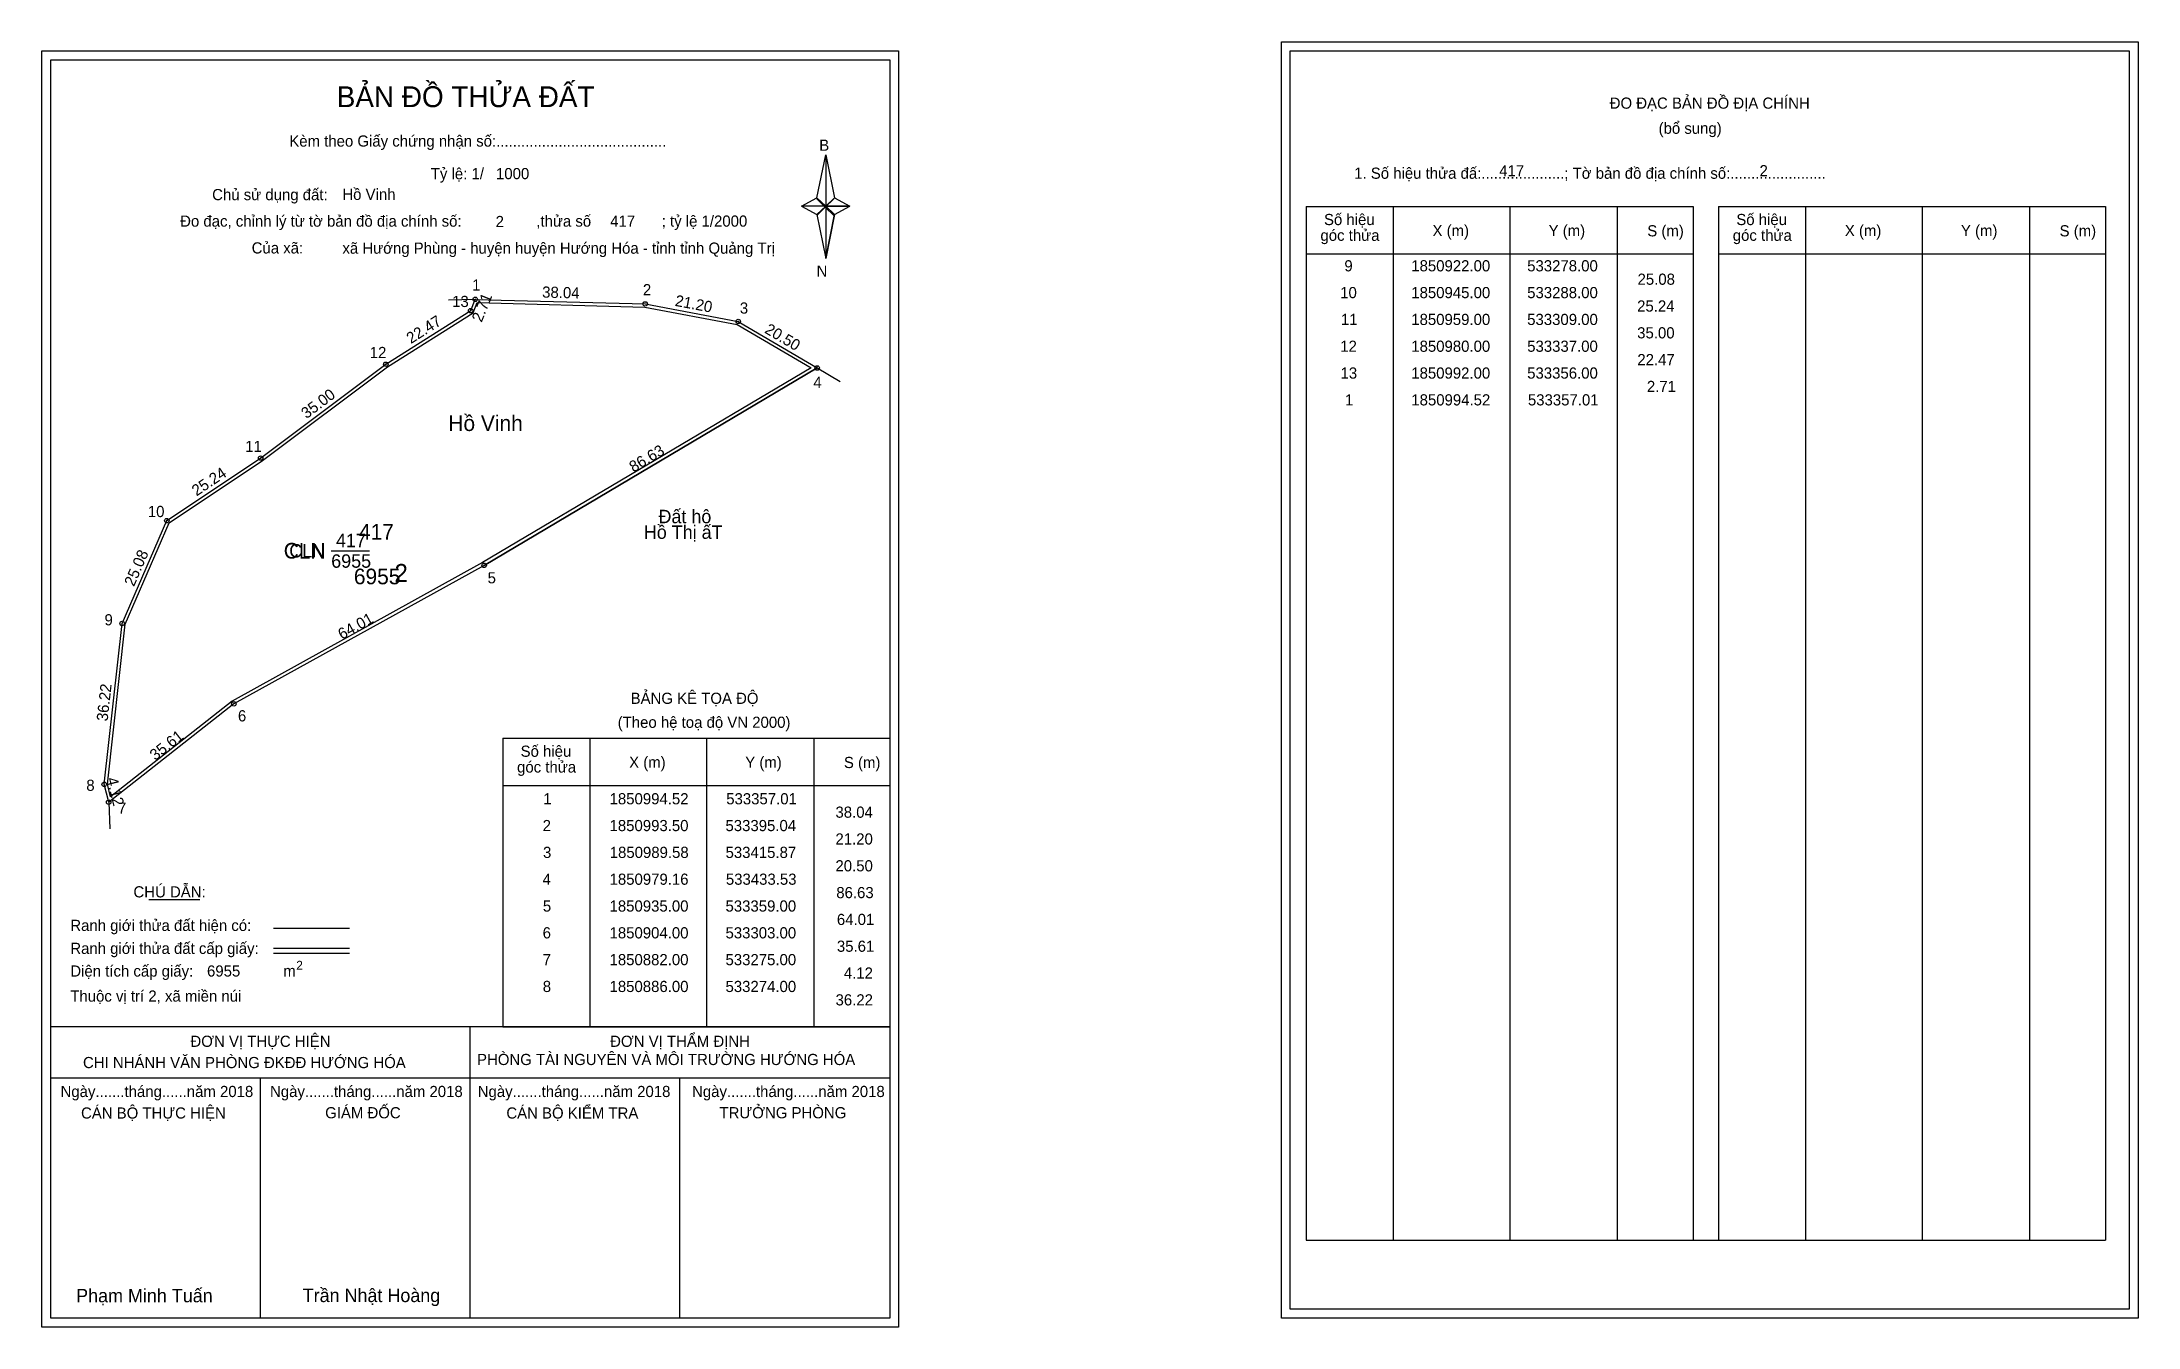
# Model space of a CAD drawing. Extents: x 533260 to 533729, y 1850765 to 1851052.
import ezdxf

# ---------------------------------------------------------------- set-up
doc = ezdxf.new("R2010")
doc.units = 0
for name, color, linetype in [('Level 1', 7, 'Continuous'), ('Level 10', 7, 'Continuous'), ('Level 11', 7, 'Continuous'), ('Level 13', 7, 'Continuous'), ('Level 2', 7, 'Continuous'), ('Level 27', 7, 'Continuous'), ('Level 3', 7, 'Continuous'), ('Level 36', 7, 'Continuous'), ('Level 4', 7, 'Continuous'), ('Level 49', 7, 'Continuous'), ('Level 5', 7, 'Continuous'), ('Level 53', 7, 'Continuous'), ('Level 55', 7, 'Continuous'), ('Level 6', 7, 'Continuous'), ('Level 63', 7, 'Continuous'), ('Level 7', 7, 'Continuous'), ('Level 9', 7, 'Continuous')]:
    doc.layers.add(name, color=color, linetype=linetype)

msp = doc.modelspace()

# ---------------------------------------------------------------- linework, layer by layer
at = {"layer": 'Level 1'}
for p, q in [((533262.06, 1851048.12), (533262.06, 1851048.12)), ((533539.38, 1851050.12), (533539.38, 1851050.12)), ((533433.48, 1851017.24), (533435.45, 1851026.88)), ((533435.45, 1851026.88), (533435.45, 1851015.36)), ((533435.45, 1851026.88), (533437.42, 1851017.24)), ((533430.04, 1851015.36), (533433.48, 1851017.24)), ((533433.48, 1851017.24), (533435.45, 1851015.36)), ((533435.3, 1851015.14), (533433.48, 1851017.02)), ((533435.45, 1851015.36), (533433.48, 1851013.52)), ((533435.3, 1851015.14), (533433.48, 1851013.3)), ((533433.48, 1851013.3), (533435.3, 1851015.14)), ((533433.48, 1851013.52), (533435.45, 1851003.66)), ((533437.27, 1851017.02), (533435.3, 1851015.14)), ((533435.3, 1851015.14), (533437.27, 1851017.02)), ((533437.27, 1851013.3), (533435.3, 1851015.14)), ((533437.42, 1851017.24), (533435.45, 1851015.36)), ((533435.45, 1851015.36), (533435.45, 1851003.66)), ((533435.45, 1851015.36), (533440.86, 1851015.36)), ((533435.45, 1851015.36), (533437.42, 1851013.52)), ((533437.42, 1851013.52), (533435.45, 1851003.66)), ((533437.42, 1851013.52), (533440.86, 1851015.36)), ((533542.92, 1851015.27), (533629.52, 1851015.27)), ((533562.51, 1850784), (533562.51, 1851015.27)), ((533588.58, 1850784), (533588.58, 1851015.27)), ((533612.55, 1851015.27), (533612.55, 1850784)), ((533629.52, 1851015.27), (533629.52, 1850784)), ((533635.17, 1851015.27), (533721.78, 1851015.27)), ((533654.76, 1850784), (533654.76, 1851015.27)), ((533680.84, 1850784), (533680.84, 1851015.27)), ((533704.81, 1851015.27), (533704.81, 1850784)), ((533721.78, 1851015.27), (533721.78, 1850784)), ((533542.92, 1851004.74), (533629.52, 1851004.74)), ((533635.17, 1851004.74), (533721.78, 1851004.74)), ((533363.16, 1850896.3), (533449.76, 1850896.3)), ((533382.75, 1850831.77), (533382.75, 1850896.3)), ((533408.82, 1850831.77), (533408.82, 1850896.3)), ((533432.79, 1850896.3), (533432.79, 1850831.77)), ((533363.16, 1850885.77), (533449.76, 1850885.77)), ((533283.98, 1850860.19), (533295.38, 1850860.19)), ((533311.84, 1850853.78), (533328.86, 1850853.78)), ((533311.84, 1850849.34), (533328.86, 1850849.34)), ((533311.84, 1850848.24), (533328.86, 1850848.24)), ((533368.89, 1850831.77), (533262.06, 1850831.77)), ((533449.76, 1850831.77), (533344.92, 1850831.77)), ((533355.91, 1850766.55), (533355.91, 1850831.77)), ((533363.16, 1850831.77), (533449.76, 1850831.77)), ((533449.76, 1850820.22), (533262.06, 1850820.22)), ((533308.98, 1850766.55), (533308.98, 1850820.22)), ((533402.83, 1850766.55), (533402.83, 1850820.22)), ((533542.92, 1850784), (533721.78, 1850784)), ((533449.76, 1850766.55), (533449.76, 1850766.55)), ((533727.08, 1850768.55), (533727.08, 1850768.55))]:
    msp.add_line(p, q, dxfattribs=at)
for points in [[(533433.48, 1851017.24), (533435.45, 1851026.88), (533435.45, 1851015.36)], [(533430.04, 1851015.36), (533433.48, 1851013.52), (533435.45, 1851015.36)], [(533435.45, 1851015.36), (533437.42, 1851017.24), (533440.86, 1851015.36)], [(533435.45, 1851015.36), (533435.45, 1851003.66), (533437.42, 1851013.52)]]:
    msp.add_lwpolyline(points, close=True, dxfattribs=at)
at = {"layer": 'Level 10'}
msp.add_line((533359, 1850935), (533433.53, 1850979.16), dxfattribs=at)
for points in [[(533357.01, 1850994.52), (533395.04, 1850993.5), (533415.87, 1850989.58), (533433.53, 1850979.16), (533359, 1850935), (533303, 1850904), (533275, 1850882), (533274, 1850886), (533278, 1850922), (533288, 1850945), (533309, 1850959), (533337, 1850980), (533356, 1850992)], [(533357.48, 1850993.81), (533394.97, 1850992.8), (533415.62, 1850988.91), (533432.15, 1850979.16), (533358.65, 1850935.61), (533302.61, 1850904.59), (533275.42, 1850883.22), (533274.71, 1850886.05), (533278.68, 1850921.82), (533288.56, 1850944.53), (533309.4, 1850958.43), (533337.4, 1850979.42), (533356.57, 1850991.53)]]:
    msp.add_lwpolyline(points, close=True, dxfattribs=at)
at = {"layer": 'Level 11'}
for centre in [(533357.01, 1850994.52), (533357.01, 1850994.52), (533356, 1850992), (533395.04, 1850993.5), (533415.87, 1850989.58), (533337, 1850980), (533433.53, 1850979.16), (533309, 1850959), (533288, 1850945), (533359, 1850935), (533278, 1850922), (533303, 1850904), (533274, 1850886), (533275, 1850882)]:
    msp.add_circle(centre, 0.5, dxfattribs=at)
at = {"layer": 'Level 27'}
for p, q in [((533357.01, 1850994.52), (533351.01, 1850994.36)), ((533433.53, 1850979.16), (533438.7, 1850976.11)), ((533275, 1850882), (533275.29, 1850876.01))]:
    msp.add_line(p, q, dxfattribs=at)
at = {"layer": 'Level 3'}
for p, q in [((533542.92, 1851015.27), (533542.92, 1850784)), ((533635.17, 1851015.27), (533635.17, 1850784)), ((533363.16, 1850896.3), (533363.16, 1850831.77))]:
    msp.add_line(p, q, dxfattribs=at)
at = {"layer": 'Level 63'}
for points in [[(533537.39, 1851052.12), (533729.09, 1851052.12), (533729.09, 1850766.55), (533537.39, 1850766.55)], [(533260.06, 1851050.12), (533451.76, 1851050.12), (533451.76, 1850764.55), (533260.06, 1850764.55)], [(533262.06, 1851048.12), (533449.76, 1851048.12), (533449.76, 1850766.55), (533262.06, 1850766.55)], [(533539.39, 1851050.12), (533727.09, 1851050.12), (533727.09, 1850768.55), (533539.39, 1850768.55)]]:
    msp.add_lwpolyline(points, close=True, dxfattribs=at)
at = {"layer": 'Level 9'}
msp.add_line((533324.79, 1850938.26), (533333.37, 1850938.26), dxfattribs=at)

# ---------------------------------------------------------------- texts
at = {"layer": 'Level 1'}
for s, height, p in [('BẢN ĐỒ THỬA ĐẤT', 4.6657, (533326.03, 1851037.53)), ('ĐO ĐẠC BẢN ĐỒ ĐỊA CHÍNH', 2.5, (533610.86, 1851037.18)), ('(bổ sung)', 2.5, (533621.8, 1851031.56)), ('Kèm theo Giấy chứng nhận số:.........................................', 2.5, (533315.41, 1851028.7)), ('B', 2.5, (533433.99, 1851027.76)), ('1. Số hiệu thửa đấ:....................; Tờ bản đồ địa chính số:.......................', 2.5, (533553.69, 1851021.5)), ('Chủ sử dụng đất:', 2.5, (533298.15, 1851016.71)), ('Đo đạc, chỉnh lý từ tờ bản đồ địa chính số:                  ,thửa số                 ; tỷ lệ 1/2000', 2.5, (533290.99, 1851010.78)), ('Số hiệu', 2.5, (533546.93, 1851011.14)), ('Số hiệu', 2.5, (533639.19, 1851011.14)), ('góc thửa', 2.5, (533546.14, 1851007.61)), ('X (m)', 2.5, (533571.21, 1851008.66)), ('Y (m)', 2.5, (533597.19, 1851008.66)), ('S (m)', 2.5, (533619.27, 1851008.61)), ('góc thửa', 2.5, (533638.4, 1851007.61)), ('X (m)', 2.5, (533663.47, 1851008.66)), ('Y (m)', 2.5, (533689.45, 1851008.66)), ('S (m)', 2.5, (533711.53, 1851008.61)), ('Của xã:', 2.5, (533306.99, 1851004.78)), ('N', 2.5, (533433.39, 1850999.59)), ('BẢNG KÊ TỌA ĐỘ', 2.5, (533391.79, 1850904)), ('(Theo hệ toạ độ VN 2000)', 2.5, (533388.89, 1850898.64)), ('góc thửa', 2.5, (533366.38, 1850888.63)), ('Số hiệu', 2.5, (533367.17, 1850892.16)), ('X (m)', 2.5, (533391.45, 1850889.69)), ('Y (m)', 2.5, (533417.43, 1850889.69)), ('S (m)', 2.5, (533439.51, 1850889.64)), ('CHÚ DẪN:', 2.5, (533280.54, 1850860.69)), ('Ranh giới thửa đất hiện có:', 2.5, (533266.41, 1850853.19)), ('Ranh giới thửa đất cấp giấy:', 2.5, (533266.41, 1850848.05)), ('Diện tích cấp giấy:', 2.5, (533266.41, 1850842.97)), ('m', 2.5, (533314.06, 1850842.99)), ('2', 2, (533316.96, 1850844.5)), ('Thuộc vị trí 2, xã miền núi', 2.5, (533266.41, 1850837.37)), ('ĐƠN VỊ THỰC HIỆN', 2.5, (533293.29, 1850827.25)), ('ĐƠN VỊ THẨM ĐỊNH', 2.5, (533387.2, 1850827.25)), ('PHÒNG TÀI NGUYÊN VÀ MÔI TRƯỜNG HƯỚNG HÓA', 2.5, (533357.42, 1850823.18)), ('CHI NHÁNH VĂN PHÒNG ĐKĐĐ HƯỚNG HÓA', 2.5, (533269.25, 1850822.49)), ('Ngày.......tháng......năm 2018', 2.5, (533264.23, 1850816.02)), ('Ngày.......tháng......năm 2018', 2.5, (533311.1, 1850816.02)), ('Ngày.......tháng......năm 2018', 2.5, (533357.57, 1850816.02)), ('Ngày.......tháng......năm 2018', 2.5, (533405.53, 1850816.02)), ('CÁN BỘ THỰC HIỆN', 2.5, (533268.81, 1850811.2)), ('GIÁM ĐỐC', 2.5, (533323.44, 1850811.26)), ('CÁN BỘ KIỂM TRA', 2.5, (533363.98, 1850811.2)), ('TRƯỞNG PHÒNG', 2.5, (533411.67, 1850811.26)), ('Phạm Minh Tuấn', 3, (533267.72, 1850770.09)), ('Trần Nhật Hoàng', 3, (533318.41, 1850770.14))]:
    msp.add_text(s, height=height, dxfattribs=at).set_placement(p)
at = {"layer": 'Level 11'}
msp.add_text('Tỷ lệ: 1/', height=2.5, dxfattribs=at).set_placement((533347.07, 1851021.39))
at = {"layer": 'Level 13'}
for s, p in [('CLN', (533315.4, 1850936.76)), ('417', (533325.85, 1850939.06)), ('6955', (533324.79, 1850934.46))]:
    msp.add_text(s, height=3, dxfattribs=at).set_placement(p)
at = {"layer": 'Level 2'}
msp.add_text('Hồ Vinh', height=3.5, dxfattribs=at).set_placement((533351, 1850965.06))
at = {"layer": 'Level 3'}
msp.add_text('CLN', height=3.5, dxfattribs=at).set_placement((533314.16, 1850936.51))
at = {"layer": 'Level 36'}
for s, p in [('Đất hộ', (533398.02, 1850944.43)), ('Hồ Thị ấT', (533394.74, 1850940.93))]:
    msp.add_text(s, height=3, dxfattribs=at).set_placement(p)
at = {"layer": 'Level 4'}
msp.add_text('417', height=3.5, dxfattribs=at).set_placement((533331, 1850940.76))
at = {"layer": 'Level 49'}
for s, rotation, p in [('2.71', 68.1594, (533358.45, 1850989.24)), ('38.04', 358.4636, (533371.96, 1850994.92)), ('21.20', 349.3422, (533401.58, 1850993.08)), ('22.47', 32.2756, (533342.63, 1850984.5)), ('20.50', 329.458, (533421.58, 1850987.14)), ('35.00', 36.8699, (533319.25, 1850967.69)), ('86.63', 30.6473, (533392.41, 1850955.73)), ('25.24', 33.6901, (533294.65, 1850950.4)), ('25.08', 66.5014, (533280.65, 1850930.11)), ('64.01', 28.9677, (533327.18, 1850918.3)), ('36.22', 83.6598, (533274.75, 1850900.03)), ('35.61', 38.1572, (533285.42, 1850891.2)), ('4.12', 284.0362, (533274.51, 1850887.25))]:
    msp.add_text(s, height=2.5, rotation=rotation, dxfattribs=at).set_placement(p)
at = {"layer": 'Level 5'}
msp.add_text('6955', height=3.5, dxfattribs=at).set_placement((533329.86, 1850930.76))
at = {"layer": 'Level 53'}
for s, p in [('9', (533551.49, 1851000.78)), ('1850922.00', (533566.46, 1851000.78)), ('533278.00', (533592.4, 1851000.78)), ('25.08', (533617.09, 1850997.78)), ('10', (533550.56, 1850994.78)), ('1850945.00', (533566.46, 1850994.78)), ('533288.00', (533592.4, 1850994.78)), ('11', (533550.72, 1850988.78)), ('1850959.00', (533566.46, 1850988.78)), ('533309.00', (533592.4, 1850988.78)), ('25.24', (533617, 1850991.78)), ('12', (533550.57, 1850982.78)), ('1850980.00', (533566.46, 1850982.78)), ('533337.00', (533592.4, 1850982.78)), ('35.00', (533617.01, 1850985.78)), ('22.47', (533617.04, 1850979.78)), ('13', (533550.64, 1850976.78)), ('1850992.00', (533566.46, 1850976.78)), ('533356.00', (533592.4, 1850976.78)), ('2.71', (533619.18, 1850973.78)), ('1', (533551.64, 1850970.78)), ('1850994.52', (533566.47, 1850970.78)), ('533357.01', (533592.56, 1850970.78)), ('1', (533372.25, 1850881.52)), ('1850994.52', (533387.08, 1850881.52)), ('533357.01', (533413.18, 1850881.52)), ('2', (533372.1, 1850875.52)), ('1850993.50', (533387.07, 1850875.52)), ('533395.04', (533413.01, 1850875.52)), ('38.04', (533437.62, 1850878.52)), ('21.20', (533437.62, 1850872.52)), ('3', (533372.18, 1850869.52)), ('1850989.58', (533387.11, 1850869.52)), ('533415.87', (533413.03, 1850869.52)), ('20.50', (533437.62, 1850866.52)), ('4', (533372.09, 1850863.52)), ('1850979.16', (533387.08, 1850863.52)), ('533433.53', (533413.1, 1850863.52)), ('5', (533372.15, 1850857.52)), ('1850935.00', (533387.07, 1850857.52)), ('533359.00', (533413.02, 1850857.52)), ('86.63', (533437.8, 1850860.52)), ('6', (533372.1, 1850851.52)), ('1850904.00', (533387.07, 1850851.52)), ('533303.00', (533413.02, 1850851.52)), ('64.01', (533437.94, 1850854.52)), ('35.61', (533437.94, 1850848.52)), ('7', (533372.11, 1850845.52)), ('1850882.00', (533387.07, 1850845.52)), ('533275.00', (533413.02, 1850845.52)), ('4.12', (533439.49, 1850842.52)), ('8', (533372.13, 1850839.52)), ('1850886.00', (533387.07, 1850839.52)), ('533274.00', (533413.02, 1850839.52)), ('36.22', (533437.64, 1850836.52))]:
    msp.add_text(s, height=2.5, dxfattribs=at).set_placement(p)
at = {"layer": 'Level 55'}
for s, height, p in [('1', 0.4, (533356.9, 1850994.52)), ('13', 0.4, (533355.73, 1850992)), ('0', 0.11, (533356.97, 1850994.41)), ('0', 0.11, (533356.97, 1850994.41)), ('2', 0.4, (533394.9, 1850993.5)), ('0', 0.11, (533395, 1850993.39)), ('0', 0.11, (533395, 1850993.39)), ('3', 0.4, (533415.75, 1850989.58)), ('0', 0.11, (533415.83, 1850989.47)), ('0', 0.11, (533415.83, 1850989.47)), ('12', 0.4, (533336.72, 1850980)), ('4', 0.4, (533433.39, 1850979.16)), ('425', 0.11, (533433.41, 1850979.05)), ('425', 0.11, (533433.41, 1850979.05)), ('0', 0.11, (533433.49, 1850979.05)), ('0', 0.11, (533433.49, 1850979.05)), ('11', 0.4, (533308.74, 1850959)), ('10', 0.4, (533287.72, 1850945)), ('5', 0.4, (533358.87, 1850935)), ('425', 0.11, (533358.88, 1850934.89)), ('425', 0.11, (533358.88, 1850934.89)), ('9', 0.4, (533277.86, 1850922)), ('6', 0.4, (533302.86, 1850904)), ('425', 0.11, (533302.88, 1850903.89)), ('425', 0.11, (533302.88, 1850903.89)), ('8', 0.4, (533273.87, 1850886)), ('7', 0.4, (533274.87, 1850882)), ('425', 0.11, (533274.88, 1850881.89)), ('425', 0.11, (533274.88, 1850881.89))]:
    msp.add_text(s, height=height, dxfattribs=at).set_placement(p)
at = {"layer": 'Level 6'}
for s, p in [('1000', (533361.66, 1851021.41)), ('417', (533586.14, 1851022.04)), ('2', (533644.39, 1851022.06)), ('Hồ Vinh', (533327.28, 1851016.77)), ('2', (533361.58, 1851010.69)), ('417', (533387.22, 1851010.77)), ('xã Hướng Phùng - huyện huyện Hướng Hóa - tỉnh tỉnh Quảng Trị', (533327.3, 1851004.73)), ('6955', (533297, 1850842.98))]:
    msp.add_text(s, height=2.5, dxfattribs=at).set_placement(p)
at = {"layer": 'Level 7'}
msp.add_text('2', height=4, dxfattribs=at).set_placement((533338.97, 1850931.3))
at = {"layer": 'Level 9'}
for s, p in [('13', (533351.85, 1850992.8)), ('1', (533356.31, 1850996.47)), ('2', (533394.53, 1850995.43)), ('3', (533416.23, 1850991.33)), ('12', (533333.41, 1850981.38)), ('4', (533432.67, 1850974.71)), ('11', (533305.53, 1850960.36)), ('10', (533283.76, 1850945.8)), ('5', (533359.79, 1850930.97)), ('9', (533274.06, 1850921.57)), ('6', (533303.92, 1850900.08)), ('8', (533269.99, 1850884.54)), ('7', (533277.07, 1850879.42))]:
    msp.add_text(s, height=2.5, dxfattribs=at).set_placement(p)

doc.saveas('drawing.dxf')
